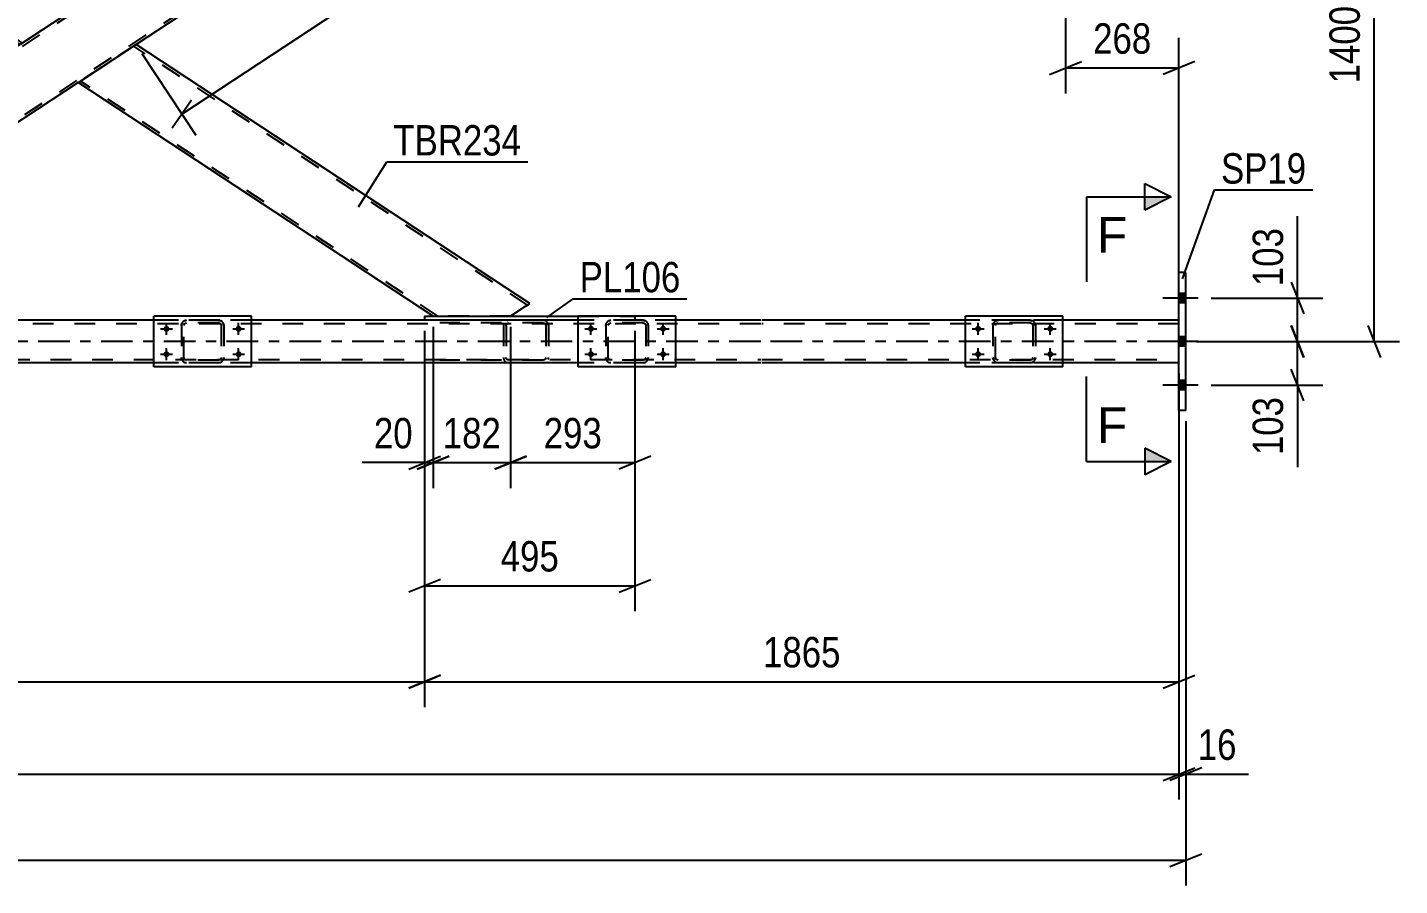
# Model space of a CAD drawing. Header units: millimetres. Extents: x -857 to 332, y -866 to -25.
# Drawn here: x -200.4 to -71.1, y -186.7 to -105.8 of the extents above; entities that cross this region are included whole.
import ezdxf

# ---------------------------------------------------------------- set-up
doc = ezdxf.new("R2010")
doc.units = ezdxf.units.MM
doc.linetypes.add('DXK_LINE_DOT2', pattern=[3.9198, 1.9599, -1.9599])
doc.linetypes.add('DXK_LINE_DOT3', pattern=[5.9187, 2.979, -0.9799, 0.9799, -0.9799])
doc.styles.add('Arial', font='ARIAL.TTF', dxfattribs={"height": 0.2})
doc.styles.add('Arial Narrow', font='ARIALN.TTF', dxfattribs={"height": 0.2})

# ---------------------------------------------------------------- blocks, each defined once
blk = doc.blocks.new('Bolt-570386455-11666 - 11653')
at = {"linetype": 'Continuous'}
for points in [[(-187.32, -133.92, -1), (-187.32, -134.48, -1)], [(-180.52, -133.92, -1), (-180.52, -134.48, -1)], [(-187.32, -136.32, -1), (-187.32, -136.88, -1)], [(-180.52, -136.32, -1), (-180.52, -136.88, -1)]]:
    blk.add_hatch(color=1, dxfattribs=at).paths.add_polyline_path(points)
at = {"color": 1, "linetype": 'Continuous'}
for p, q in [((-187.88, -134.2), (-186.76, -134.2)), ((-187.32, -134.76), (-187.32, -133.64)), ((-181.08, -134.2), (-179.96, -134.2)), ((-180.52, -134.76), (-180.52, -133.64)), ((-187.88, -136.6), (-186.76, -136.6)), ((-187.32, -137.16), (-187.32, -136.04)), ((-181.08, -136.6), (-179.96, -136.6)), ((-180.52, -137.16), (-180.52, -136.04))]:
    blk.add_line(p, q, dxfattribs=at)
blk = doc.blocks.new('Bolt-570386455-11667 - 11653')
at = {"linetype": 'Continuous'}
for points in [[(-147.32, -133.92, -1), (-147.32, -134.48, -1)], [(-140.52, -133.92, -1), (-140.52, -134.48, -1)], [(-147.32, -136.32, -1), (-147.32, -136.88, -1)], [(-140.52, -136.32, -1), (-140.52, -136.88, -1)]]:
    blk.add_hatch(color=1, dxfattribs=at).paths.add_polyline_path(points)
at = {"color": 1, "linetype": 'Continuous'}
for p, q in [((-147.88, -134.2), (-146.76, -134.2)), ((-147.32, -134.76), (-147.32, -133.64)), ((-141.08, -134.2), (-139.96, -134.2)), ((-140.52, -134.76), (-140.52, -133.64)), ((-147.88, -136.6), (-146.76, -136.6)), ((-147.32, -137.16), (-147.32, -136.04)), ((-141.08, -136.6), (-139.96, -136.6)), ((-140.52, -137.16), (-140.52, -136.04))]:
    blk.add_line(p, q, dxfattribs=at)
blk = doc.blocks.new('Bolt-570386455-11669 - 11653')
at = {"linetype": 'Continuous'}
for points in [[(-110.83, -133.92, -1), (-110.83, -134.48, -1)], [(-104.03, -133.92, -1), (-104.03, -134.48, -1)], [(-110.83, -136.32, -1), (-110.83, -136.88, -1)], [(-104.03, -136.32, -1), (-104.03, -136.88, -1)]]:
    blk.add_hatch(color=1, dxfattribs=at).paths.add_polyline_path(points)
at = {"color": 1, "linetype": 'Continuous'}
for p, q in [((-111.39, -134.2), (-110.27, -134.2)), ((-110.83, -134.76), (-110.83, -133.64)), ((-104.59, -134.2), (-103.47, -134.2)), ((-104.03, -134.76), (-104.03, -133.64)), ((-111.39, -136.6), (-110.27, -136.6)), ((-110.83, -137.16), (-110.83, -136.04)), ((-104.59, -136.6), (-103.47, -136.6)), ((-104.03, -137.16), (-104.03, -136.04))]:
    blk.add_line(p, q, dxfattribs=at)
blk = doc.blocks.new('Part-570386455-11795 - 11653')
at = {"color": 2, "linetype": 'Continuous'}
for p, q in [((-91.9, -141.9), (-91.9, -128.9)), ((-91.26, -128.9), (-91.9, -128.9)), ((-91.26, -141.9), (-91.26, -128.9)), ((-91.26, -141.9), (-91.9, -141.9))]:
    blk.add_line(p, q, dxfattribs=at)
blk = doc.blocks.new('Part-570386455-11747 - 11653')
at = {"color": 2, "linetype": 'Continuous'}
for p, q in [((-179.32, -133), (-188.52, -133)), ((-188.52, -137.8), (-188.52, -133)), ((-179.32, -137.8), (-179.32, -133)), ((-179.32, -137.8), (-188.52, -137.8))]:
    blk.add_line(p, q, dxfattribs=at)
blk = doc.blocks.new('Part-570386455-11748 - 11653')
at = {"color": 7, "linetype": 'DXK_LINE_DOT2'}
for p, q in [((-185.92, -133.88), (-185.89, -133.7)), ((-185.89, -133.7), (-185.92, -133.88)), ((-185.92, -133.88), (-185.92, -136.92)), ((-185.68, -133.88), (-185.66, -133.79)), ((-185.68, -136.92), (-185.68, -133.88)), ((-185.66, -133.79), (-185.61, -133.71)), ((-185.63, -133.44), (-185.44, -133.4)), ((-185.44, -133.4), (-185.63, -133.44)), ((-185.61, -133.71), (-185.53, -133.66)), ((-185.53, -133.66), (-185.44, -133.64)), ((-182.4, -133.4), (-185.44, -133.4)), ((-182.4, -133.64), (-185.44, -133.64)), ((-182.4, -133.4), (-182.22, -133.44)), ((-182.22, -133.44), (-182.4, -133.4)), ((-182.4, -133.64), (-182.31, -133.66)), ((-182.31, -133.66), (-182.23, -133.71)), ((-182.23, -133.71), (-182.18, -133.79)), ((-182.18, -133.79), (-182.16, -133.88)), ((-182.16, -133.88), (-182.16, -136.92)), ((-181.96, -133.7), (-181.92, -133.88)), ((-181.92, -133.88), (-181.96, -133.7)), ((-181.92, -133.88), (-181.92, -136.92)), ((-185.89, -137.11), (-185.92, -136.92)), ((-185.92, -136.92), (-185.89, -137.11)), ((-185.66, -137.01), (-185.68, -136.92)), ((-185.61, -137.09), (-185.66, -137.01)), ((-182.18, -137.01), (-182.23, -137.09)), ((-182.16, -136.92), (-182.18, -137.01)), ((-181.92, -136.92), (-181.96, -137.11)), ((-181.96, -137.11), (-181.92, -136.92)), ((-185.44, -137.4), (-185.63, -137.37)), ((-185.63, -137.37), (-185.44, -137.4)), ((-185.53, -137.14), (-185.61, -137.09)), ((-185.44, -137.16), (-185.53, -137.14)), ((-182.4, -137.16), (-185.44, -137.16)), ((-182.4, -137.4), (-185.44, -137.4)), ((-182.31, -137.14), (-182.4, -137.16)), ((-182.22, -137.37), (-182.4, -137.4)), ((-182.4, -137.4), (-182.22, -137.37)), ((-182.23, -137.09), (-182.31, -137.14))]:
    blk.add_line(p, q, dxfattribs=at)
at = {"color": 7, "linetype": 'DXK_LINE_DOT3'}
blk.add_line((-183.92, -135.4), (-183.92, -135.4), dxfattribs=at)
at = {"color": 7, "linetype": 'DXK_LINE_DOT2'}
for centre, start, end in [((-185.44, -133.88), 112.5, 157.5), ((-185.44, -133.88), 112.5, 157.5), ((-182.4, -133.88), 22.5, 67.5), ((-182.4, -133.88), 22.5, 67.5), ((-185.44, -136.92), 202.5, 247.5), ((-185.44, -136.92), 202.5, 247.5), ((-182.4, -136.92), 292.5, 337.5), ((-182.4, -136.92), 292.5, 337.5)]:
    blk.add_arc(centre, 0.48, start, end, dxfattribs=at)
blk = doc.blocks.new('Part-570386455-11756 - 11653')
at = {"color": 2, "linetype": 'Continuous'}
for p, q in [((-139.32, -133), (-148.52, -133)), ((-148.52, -137.8), (-148.52, -133)), ((-139.32, -137.8), (-139.32, -133)), ((-139.32, -137.8), (-148.52, -137.8))]:
    blk.add_line(p, q, dxfattribs=at)
blk = doc.blocks.new('Part-570386455-11757 - 11653')
at = {"color": 7, "linetype": 'DXK_LINE_DOT2'}
for p, q in [((-145.92, -133.88), (-145.89, -133.7)), ((-145.89, -133.7), (-145.92, -133.88)), ((-145.92, -133.88), (-145.92, -136.92)), ((-145.68, -133.88), (-145.66, -133.79)), ((-145.68, -136.92), (-145.68, -133.88)), ((-145.66, -133.79), (-145.61, -133.71)), ((-145.63, -133.44), (-145.44, -133.4)), ((-145.44, -133.4), (-145.63, -133.44)), ((-145.61, -133.71), (-145.53, -133.66)), ((-145.53, -133.66), (-145.44, -133.64)), ((-142.4, -133.4), (-145.44, -133.4)), ((-142.4, -133.64), (-145.44, -133.64)), ((-142.4, -133.4), (-142.22, -133.44)), ((-142.22, -133.44), (-142.4, -133.4)), ((-142.4, -133.64), (-142.31, -133.66)), ((-142.31, -133.66), (-142.23, -133.71)), ((-142.23, -133.71), (-142.18, -133.79)), ((-142.18, -133.79), (-142.16, -133.88)), ((-142.16, -133.88), (-142.16, -136.92)), ((-141.96, -133.7), (-141.92, -133.88)), ((-141.92, -133.88), (-141.96, -133.7)), ((-141.92, -133.88), (-141.92, -136.92)), ((-145.89, -137.11), (-145.92, -136.92)), ((-145.92, -136.92), (-145.89, -137.11)), ((-145.66, -137.01), (-145.68, -136.92)), ((-145.61, -137.09), (-145.66, -137.01)), ((-142.18, -137.01), (-142.23, -137.09)), ((-142.16, -136.92), (-142.18, -137.01)), ((-141.92, -136.92), (-141.96, -137.11)), ((-141.96, -137.11), (-141.92, -136.92)), ((-145.44, -137.4), (-145.63, -137.37)), ((-145.63, -137.37), (-145.44, -137.4)), ((-145.53, -137.14), (-145.61, -137.09)), ((-145.44, -137.16), (-145.53, -137.14)), ((-142.4, -137.16), (-145.44, -137.16)), ((-142.4, -137.4), (-145.44, -137.4)), ((-142.31, -137.14), (-142.4, -137.16)), ((-142.22, -137.37), (-142.4, -137.4)), ((-142.4, -137.4), (-142.22, -137.37)), ((-142.23, -137.09), (-142.31, -137.14))]:
    blk.add_line(p, q, dxfattribs=at)
at = {"color": 7, "linetype": 'DXK_LINE_DOT3'}
blk.add_line((-143.92, -135.4), (-143.92, -135.4), dxfattribs=at)
at = {"color": 7, "linetype": 'DXK_LINE_DOT2'}
for centre, start, end in [((-145.44, -133.88), 112.5, 157.5), ((-145.44, -133.88), 112.5, 157.5), ((-142.4, -133.88), 22.5, 67.5), ((-142.4, -133.88), 22.5, 67.5), ((-145.44, -136.92), 202.5, 247.5), ((-145.44, -136.92), 202.5, 247.5), ((-142.4, -136.92), 292.5, 337.5), ((-142.4, -136.92), 292.5, 337.5)]:
    blk.add_arc(centre, 0.48, start, end, dxfattribs=at)
blk = doc.blocks.new('Part-570386455-11759 - 11653')
at = {"color": 2, "linetype": 'Continuous'}
for p, q in [((-102.83, -133), (-112.03, -133)), ((-112.03, -137.8), (-112.03, -133)), ((-102.83, -137.8), (-102.83, -133)), ((-102.83, -137.8), (-112.03, -137.8))]:
    blk.add_line(p, q, dxfattribs=at)
blk = doc.blocks.new('Part-570386455-11760 - 11653')
at = {"color": 7, "linetype": 'DXK_LINE_DOT2'}
for p, q in [((-109.43, -133.88), (-109.39, -133.7)), ((-109.39, -133.7), (-109.43, -133.88)), ((-109.43, -133.88), (-109.43, -136.92)), ((-109.19, -133.88), (-109.17, -133.79)), ((-109.19, -136.92), (-109.19, -133.88)), ((-109.17, -133.79), (-109.12, -133.71)), ((-109.13, -133.44), (-108.95, -133.4)), ((-108.95, -133.4), (-109.13, -133.44)), ((-109.12, -133.71), (-109.04, -133.66)), ((-109.04, -133.66), (-108.95, -133.64)), ((-105.91, -133.4), (-108.95, -133.4)), ((-105.91, -133.64), (-108.95, -133.64)), ((-105.91, -133.4), (-105.73, -133.44)), ((-105.73, -133.44), (-105.91, -133.4)), ((-105.91, -133.64), (-105.82, -133.66)), ((-105.82, -133.66), (-105.74, -133.71)), ((-105.74, -133.71), (-105.69, -133.79)), ((-105.69, -133.79), (-105.67, -133.88)), ((-105.67, -133.88), (-105.67, -136.92)), ((-105.47, -133.7), (-105.43, -133.88)), ((-105.43, -133.88), (-105.47, -133.7)), ((-105.43, -133.88), (-105.43, -136.92)), ((-109.39, -137.11), (-109.43, -136.92)), ((-109.43, -136.92), (-109.39, -137.11)), ((-109.17, -137.01), (-109.19, -136.92)), ((-109.12, -137.09), (-109.17, -137.01)), ((-105.69, -137.01), (-105.74, -137.09)), ((-105.67, -136.92), (-105.69, -137.01)), ((-105.43, -136.92), (-105.47, -137.11)), ((-105.47, -137.11), (-105.43, -136.92)), ((-108.95, -137.4), (-109.13, -137.37)), ((-109.13, -137.37), (-108.95, -137.4)), ((-109.04, -137.14), (-109.12, -137.09)), ((-108.95, -137.16), (-109.04, -137.14)), ((-105.91, -137.16), (-108.95, -137.16)), ((-105.91, -137.4), (-108.95, -137.4)), ((-105.82, -137.14), (-105.91, -137.16)), ((-105.73, -137.37), (-105.91, -137.4)), ((-105.91, -137.4), (-105.73, -137.37)), ((-105.74, -137.09), (-105.82, -137.14))]:
    blk.add_line(p, q, dxfattribs=at)
at = {"color": 7, "linetype": 'DXK_LINE_DOT3'}
blk.add_line((-107.43, -135.4), (-107.43, -135.4), dxfattribs=at)
at = {"color": 7, "linetype": 'DXK_LINE_DOT2'}
for centre, start, end in [((-108.95, -133.88), 112.5, 157.5), ((-108.95, -133.88), 112.5, 157.5), ((-105.91, -133.88), 22.5, 67.5), ((-105.91, -133.88), 22.5, 67.5), ((-108.95, -136.92), 202.5, 247.5), ((-108.95, -136.92), 202.5, 247.5), ((-105.91, -136.92), 292.5, 337.5), ((-105.91, -136.92), 292.5, 337.5)]:
    blk.add_arc(centre, 0.48, start, end, dxfattribs=at)
blk = doc.blocks.new('Part-570386455-11826 - 11653')
at = {"color": 7, "linetype": 'DXK_LINE_DOT2'}
for p, q in [((-151.82, -133.4), (-161.57, -133.4)), ((-151.82, -133.64), (-161.57, -133.64)), ((-155.54, -133.75), (-155.57, -133.88)), ((-155.57, -133.88), (-155.57, -136.92)), ((-155.53, -133.7), (-155.54, -133.75)), ((-155.32, -133.88), (-155.3, -133.79)), ((-155.32, -133.88), (-155.32, -136.92)), ((-155.3, -133.79), (-155.24, -133.71)), ((-155.06, -133.4), (-155.26, -133.44)), ((-155.24, -133.71), (-155.16, -133.66)), ((-155.16, -133.66), (-155.06, -133.64)), ((-151.63, -133.44), (-151.82, -133.4)), ((-151.82, -133.64), (-151.73, -133.66)), ((-151.73, -133.66), (-151.64, -133.71)), ((-151.64, -133.71), (-151.59, -133.79)), ((-151.59, -133.79), (-151.57, -133.88)), ((-151.57, -133.88), (-151.57, -136.92)), ((-151.34, -133.75), (-151.35, -133.7)), ((-151.31, -133.88), (-151.34, -133.75)), ((-151.31, -133.88), (-151.31, -136.92)), ((-155.57, -136.92), (-155.56, -136.99)), ((-155.56, -136.99), (-155.53, -137.11)), ((-155.3, -137.01), (-155.32, -136.92)), ((-155.24, -137.09), (-155.3, -137.01)), ((-151.59, -137.01), (-151.64, -137.09)), ((-151.57, -136.92), (-151.59, -137.01)), ((-151.35, -137.11), (-151.33, -136.99)), ((-151.33, -136.99), (-151.31, -136.92)), ((-151.82, -137.16), (-161.57, -137.16)), ((-151.82, -137.4), (-161.57, -137.4)), ((-155.26, -137.37), (-155.06, -137.4)), ((-155.16, -137.14), (-155.24, -137.09)), ((-155.06, -137.16), (-155.16, -137.14)), ((-151.73, -137.14), (-151.82, -137.16)), ((-151.82, -137.4), (-151.63, -137.37)), ((-151.64, -137.09), (-151.73, -137.14))]:
    blk.add_line(p, q, dxfattribs=at)
for centre, start, end in [((-151.81, -133.9), 24.32, 69.2417), ((-155.08, -136.9), 204.32, 249.2417)]:
    blk.add_arc(centre, 0.496, start, end, dxfattribs=at)
blk = doc.blocks.new('Part-570386455-12042 - 11653')
at = {"color": 7, "linetype": 'DXK_LINE_DOT2'}
for p, q in [((-131.32, -133.72), (-805.81, -133.72)), ((-131.32, -133.4), (-788.52, -133.4)), ((-179.32, -133.4), (-188.52, -133.4)), ((-139.32, -133.4), (-162.99, -133.4)), ((-91.9, -133.4), (-131.22, -133.4)), ((-91.9, -133.72), (-131.22, -133.72)), ((-102.83, -133.4), (-112.03, -133.4)), ((-91.9, -137.4), (-91.9, -133.4)), ((-805.81, -137.08), (-131.32, -137.08)), ((-131.32, -137.4), (-748.52, -137.4)), ((-179.32, -137.4), (-188.52, -137.4)), ((-139.32, -137.4), (-148.52, -137.4)), ((-131.22, -137.08), (-91.9, -137.08)), ((-91.9, -137.4), (-131.22, -137.4)), ((-102.83, -137.4), (-112.03, -137.4))]:
    blk.add_line(p, q, dxfattribs=at)
at = {"color": 2, "linetype": 'Continuous'}
for p, q in [((-188.52, -133.4), (-219.32, -133.4)), ((-162.99, -133.4), (-179.32, -133.4)), ((-131.32, -133.4), (-139.32, -133.4)), ((-112.03, -133.4), (-131.22, -133.4)), ((-91.9, -133.4), (-102.83, -133.4)), ((-188.52, -137.4), (-219.32, -137.4)), ((-148.52, -137.4), (-179.32, -137.4)), ((-131.32, -137.4), (-139.32, -137.4)), ((-112.03, -137.4), (-131.22, -137.4)), ((-91.9, -137.4), (-102.83, -137.4))]:
    blk.add_line(p, q, dxfattribs=at)
at = {"color": 7, "linetype": 'DXK_LINE_DOT3'}
for p, q in [((-131.32, -135.4), (-805.81, -135.4)), ((-91.9, -135.4), (-131.22, -135.4))]:
    blk.add_line(p, q, dxfattribs=at)
blk = doc.blocks.new('Part-570386455-11950 - 11653')
at = {"color": 2, "linetype": 'Continuous'}
for p, q in [((-238.21, -82.99), (-238.18, -82.97)), ((-201.1, -107.4), (-238.21, -82.99)), ((-238.18, -82.97), (-237.92, -82.8)), ((-237.98, -82.84), (-237.94, -82.8)), ((-195.65, -103.81), (-227.59, -82.8)), ((-196.08, -104.1), (-201.1, -107.4)), ((-195.68, -103.83), (-196.08, -104.1)), ((-195.65, -103.81), (-195.68, -103.83))]:
    blk.add_line(p, q, dxfattribs=at)
at = {"color": 7, "linetype": 'DXK_LINE_DOT2'}
for p, q in [((-238.21, -82.99), (-238.18, -82.97)), ((-200.89, -107.26), (-237.99, -82.85)), ((-227.59, -82.8), (-237.94, -82.8)), ((-195.86, -103.96), (-228.02, -82.8)), ((-196.08, -104.1), (-195.77, -103.9)), ((-200.89, -107.26), (-200.87, -107.25))]:
    blk.add_line(p, q, dxfattribs=at)
blk = doc.blocks.new('Bolt-570386455-12108 - 11653')
at = {"linetype": 'Continuous'}
for points in [[(-91.9, -130.86), (-91.9, -131.74), (-91.26, -131.74), (-91.26, -130.86)], [(-91.9, -130.86), (-91.9, -131.74), (-91.26, -131.74), (-91.26, -130.86)], [(-91.9, -130.86), (-91.9, -131.74), (-91.26, -131.74), (-91.26, -130.86)], [(-91.9, -134.96), (-91.9, -135.84), (-91.26, -135.84), (-91.26, -134.96)], [(-91.9, -134.96), (-91.9, -135.84), (-91.26, -135.84), (-91.26, -134.96)], [(-91.9, -139.06), (-91.9, -139.94), (-91.26, -139.94), (-91.26, -139.06)], [(-91.9, -139.06), (-91.9, -139.94), (-91.26, -139.94), (-91.26, -139.06)], [(-91.9, -139.06), (-91.9, -139.94), (-91.26, -139.94), (-91.26, -139.06)]]:
    blk.add_hatch(color=1, dxfattribs=at).paths.add_polyline_path(points)
at = {"color": 1, "linetype": 'Continuous'}
for p, q in [((-90.1, -131.3), (-93.42, -131.3)), ((-90.1, -131.3), (-93.42, -131.3)), ((-90.1, -131.3), (-93.42, -131.3)), ((-91.26, -130.86), (-91.9, -130.86)), ((-91.26, -130.86), (-91.9, -130.86)), ((-91.26, -130.86), (-91.9, -130.86)), ((-91.26, -131.74), (-91.9, -131.74)), ((-91.26, -131.74), (-91.9, -131.74)), ((-91.26, -131.74), (-91.9, -131.74)), ((-90.1, -135.4), (-93.42, -135.4)), ((-90.1, -135.4), (-93.42, -135.4)), ((-91.26, -134.96), (-91.9, -134.96)), ((-91.26, -134.96), (-91.9, -134.96)), ((-91.26, -135.84), (-91.9, -135.84)), ((-91.26, -135.84), (-91.9, -135.84)), ((-90.1, -139.5), (-93.42, -139.5)), ((-90.1, -139.5), (-93.42, -139.5)), ((-90.1, -139.5), (-93.42, -139.5)), ((-91.26, -139.06), (-91.9, -139.06)), ((-91.26, -139.06), (-91.9, -139.06)), ((-91.26, -139.06), (-91.9, -139.06)), ((-91.26, -139.94), (-91.9, -139.94)), ((-91.26, -139.94), (-91.9, -139.94)), ((-91.26, -139.94), (-91.9, -139.94))]:
    blk.add_line(p, q, dxfattribs=at)
blk = doc.blocks.new('Part-570386455-12056 - 11653')
at = {"color": 2, "linetype": 'Continuous'}
for p, q in [((-162.99, -133), (-162.99, -133.4)), ((-162.99, -133), (-148.52, -133)), ((-148.52, -133.4), (-162.99, -133.4))]:
    blk.add_line(p, q, dxfattribs=at)
at = {"color": 7, "linetype": 'DXK_LINE_DOT2'}
for p, q in [((-148.52, -133), (-143.17, -133)), ((-148.52, -133), (-143.17, -133)), ((-143.17, -133), (-143.17, -133.4)), ((-143.17, -133.4), (-155.06, -133.4))]:
    blk.add_line(p, q, dxfattribs=at)
blk = doc.blocks.new('Part-570386455-12130 - 11653')
at = {"color": 2, "linetype": 'Continuous'}
for p, q in [((-195.61, -110.97), (-190.62, -107.69)), ((-190.19, -107.4), (-190.62, -107.69)), ((-153.08, -131.81), (-190.19, -107.4)), ((-195.65, -110.99), (-195.61, -110.97)), ((-162.19, -133), (-195.65, -110.99)), ((-153.11, -131.83), (-153.52, -132.1)), ((-153.11, -131.83), (-153.08, -131.81)), ((-153.52, -132.1), (-154.89, -133))]:
    blk.add_line(p, q, dxfattribs=at)
at = {"color": 7, "linetype": 'DXK_LINE_DOT2'}
for p, q in [((-153.3, -131.96), (-190.41, -107.55)), ((-195.43, -110.85), (-195.41, -110.84)), ((-161.75, -133), (-195.43, -110.85)), ((-153.52, -132.1), (-153.21, -131.9)), ((-154.89, -133), (-162.19, -133))]:
    blk.add_line(p, q, dxfattribs=at)
blk = doc.blocks.new('Part-570386455-12135 - 11653')
at = {"color": 7, "linetype": 'DXK_LINE_DOT2'}
for p, q in [((-163.27, -82.8), (-239.59, -133)), ((-153.23, -82.8), (-229.54, -133)), ((-152.79, -82.8), (-163.71, -82.8)), ((-195.65, -103.81), (-201.1, -107.4)), ((-190.19, -107.4), (-195.65, -110.99)), ((-238.21, -131.81), (-240.02, -133)), ((-229.1, -133), (-240.02, -133))]:
    blk.add_line(p, q, dxfattribs=at)
at = {"color": 2, "linetype": 'Continuous'}
for p, q in [((-163.71, -82.8), (-195.65, -103.81)), ((-152.79, -82.8), (-190.19, -107.4)), ((-238.21, -131.81), (-201.1, -107.4)), ((-195.65, -110.99), (-229.1, -133))]:
    blk.add_line(p, q, dxfattribs=at)
blk = doc.blocks.new('StraightDimension-570386455-13412 - 11653')
at = {"color": 7, "linetype": 'Continuous'}
for p, q in [((-162.19, -134), (-162.19, -149.22)), ((-154.89, -134), (-154.89, -149.22)), ((-163.69, -147.42), (-160.69, -146.22)), ((-162.19, -146.82), (-154.89, -146.82)), ((-153.39, -146.22), (-156.39, -147.42))]:
    blk.add_line(p, q, dxfattribs=at)
at = {"color": 0}
blk.add_wipeout([(-155.2, -146.07), (-155.2, -141.87), (-161.88, -141.87), (-161.88, -146.07)], dxfattribs=at)
at = {"color": 3, "style": 'Arial Narrow'}
blk.add_text('182', height=2.863, dxfattribs=at).set_placement((-161.28, -145.47))
blk = doc.blocks.new('StraightDimension-570386455-13065 - 11653')
at = {"color": 7, "linetype": 'Continuous'}
for p, q in [((-91.9, -142.9), (-91.9, -178.59)), ((-91.26, -142.9), (-91.26, -178.59)), ((-93.4, -176.79), (-90.4, -175.59)), ((-89.76, -175.59), (-92.76, -176.79)), ((-91.9, -176.19), (-91.26, -176.19)), ((-91.26, -176.19), (-85.35, -176.19)), ((-91.26, -176.19), (-85.35, -176.19))]:
    blk.add_line(p, q, dxfattribs=at)
at = {"color": 0}
blk.add_wipeout([(-85.88, -175.44), (-85.88, -171.24), (-90.73, -171.24), (-90.73, -175.44)], dxfattribs=at)
at = {"color": 3, "style": 'Arial Narrow'}
blk.add_text('16', height=2.863, dxfattribs=at).set_placement((-90.13, -174.84))
blk = doc.blocks.new('StraightDimension-570386455-13001 - 11653')
at = {"color": 7, "linetype": 'Continuous'}
for p, q in [((-91.26, -142.9), (-91.26, -186.69)), ((-806.45, -184.29), (-91.26, -184.29)), ((-92.76, -184.89), (-89.76, -183.69))]:
    blk.add_line(p, q, dxfattribs=at)
blk = doc.blocks.new('StraightDimension-570386455-13012 - 11653')
at = {"color": 7, "linetype": 'Continuous'}
for p, q in [((-72.91, -80.9), (-74.11, -77.9)), ((-100.8, -79.4), (-71.11, -79.4)), ((-73.51, -135.4), (-73.51, -79.4)), ((-74.11, -133.9), (-72.91, -136.9)), ((-90.26, -135.4), (-71.11, -135.4))]:
    blk.add_line(p, q, dxfattribs=at)
at = {"color": 0}
blk.add_wipeout([(-74.26, -103.15), (-78.46, -103.15), (-78.46, -111.66), (-74.26, -111.66)], dxfattribs=at)
at = {"color": 3, "style": 'Arial Narrow'}
blk.add_text('1400', height=2.863, rotation=90.0002, dxfattribs=at).set_placement((-74.86, -111.06))
blk = doc.blocks.new('StraightDimension-570386455-13055 - 11653')
at = {"color": 7, "linetype": 'Continuous'}
for p, q in [((-91.9, -142.9), (-91.9, -178.59)), ((-93.4, -176.79), (-90.4, -175.59)), ((-805.81, -176.19), (-91.9, -176.19))]:
    blk.add_line(p, q, dxfattribs=at)
blk = doc.blocks.new('StraightDimension-570386455-13384 - 11653')
at = {"color": 7, "linetype": 'Continuous'}
for p, q in [((-162.99, -134.4), (-162.99, -160.83)), ((-143.17, -134.4), (-143.17, -160.83)), ((-161.49, -157.83), (-164.49, -159.03)), ((-162.99, -158.43), (-143.17, -158.43)), ((-144.67, -159.03), (-141.67, -157.83))]:
    blk.add_line(p, q, dxfattribs=at)
at = {"color": 0}
blk.add_wipeout([(-149.74, -157.68), (-149.74, -153.48), (-156.42, -153.48), (-156.42, -157.68)], dxfattribs=at)
at = {"color": 3, "style": 'Arial Narrow'}
blk.add_text('495', height=2.863, dxfattribs=at).set_placement((-155.82, -157.08))
blk = doc.blocks.new('StraightDimension-570386455-13395 - 11653')
at = {"color": 7, "linetype": 'Continuous'}
for p, q in [((-154.89, -134), (-154.89, -149.22)), ((-143.17, -134.4), (-143.17, -149.22)), ((-156.39, -147.42), (-153.39, -146.22)), ((-154.89, -146.82), (-143.17, -146.82)), ((-141.67, -146.22), (-144.67, -147.42))]:
    blk.add_line(p, q, dxfattribs=at)
at = {"color": 0}
blk.add_wipeout([(-145.69, -146.07), (-145.69, -141.87), (-152.37, -141.87), (-152.37, -146.07)], dxfattribs=at)
at = {"color": 3, "style": 'Arial Narrow'}
blk.add_text('293', height=2.863, dxfattribs=at).set_placement((-151.77, -145.47))
blk = doc.blocks.new('StraightDimension-570386455-13120 - 11653')
at = {"color": 7, "linetype": 'Continuous'}
for p, q in [((-102.6, -83.4), (-102.6, -112.01)), ((-91.9, -132.4), (-91.9, -106.76)), ((-104.1, -110.21), (-101.1, -109.01)), ((-102.6, -109.61), (-91.9, -109.61)), ((-90.4, -109.01), (-93.4, -110.21))]:
    blk.add_line(p, q, dxfattribs=at)
at = {"color": 0}
blk.add_wipeout([(-93.91, -108.86), (-93.91, -104.66), (-100.59, -104.66), (-100.59, -108.86)], dxfattribs=at)
at = {"color": 3, "style": 'Arial Narrow'}
blk.add_text('268', height=2.863, dxfattribs=at).set_placement((-99.99, -108.26))
blk = doc.blocks.new('StraightDimension-570386455-13215 - 11653')
at = {"color": 7, "linetype": 'Continuous'}
for p, q in [((-152.24, -83.64), (-147.16, -91.36)), ((-149.4, -90.68), (-147.56, -88.03)), ((-185.88, -113.95), (-148.48, -89.35)), ((-189.64, -108.24), (-184.56, -115.96)), ((-184.95, -112.63), (-186.8, -115.28))]:
    blk.add_line(p, q, dxfattribs=at)
at = {"color": 0}
blk.add_wipeout([(-164.04, -98.69), (-166.34, -95.18), (-173.46, -99.86), (-171.15, -103.37)], dxfattribs=at)
at = {"color": 3, "style": 'Arial Narrow'}
blk.add_text('1119', height=2.863, rotation=33.3347, dxfattribs=at).set_placement((-170.98, -102.54))
blk = doc.blocks.new('StraightDimension-570386455-12836 - 11653')
at = {"color": 7, "linetype": 'Continuous'}
for p, q in [((-80.74, -131.3), (-80.74, -123.57)), ((-80.74, -131.3), (-80.74, -123.57)), ((-81.34, -129.8), (-80.14, -132.8)), ((-88.86, -131.3), (-78.34, -131.3)), ((-80.74, -135.4), (-80.74, -131.3)), ((-80.14, -136.9), (-81.34, -133.9)), ((-90.26, -135.4), (-78.34, -135.4))]:
    blk.add_line(p, q, dxfattribs=at)
at = {"color": 0}
blk.add_wipeout([(-81.49, -124.09), (-85.69, -124.09), (-85.69, -130.78), (-81.49, -130.78)], dxfattribs=at)
at = {"color": 3, "style": 'Arial Narrow'}
blk.add_text('103', height=2.863, rotation=90.0002, dxfattribs=at).set_placement((-82.09, -130.18))
blk = doc.blocks.new('StraightDimension-570386455-12844 - 11653')
at = {"color": 7, "linetype": 'Continuous'}
for p, q in [((-81.34, -133.9), (-80.14, -136.9)), ((-90.26, -135.4), (-78.34, -135.4)), ((-80.74, -139.5), (-80.74, -135.4)), ((-80.14, -141), (-81.34, -138)), ((-88.86, -139.5), (-78.34, -139.5)), ((-80.74, -139.5), (-80.74, -147.24)), ((-80.74, -139.5), (-80.74, -147.24))]:
    blk.add_line(p, q, dxfattribs=at)
at = {"color": 0}
blk.add_wipeout([(-81.49, -140.03), (-85.69, -140.03), (-85.69, -146.71), (-81.49, -146.71)], dxfattribs=at)
at = {"color": 3, "style": 'Arial Narrow'}
blk.add_text('103', height=2.863, rotation=90.0002, dxfattribs=at).set_placement((-82.09, -146.11))
blk = doc.blocks.new('StraightDimension-570386455-12922 - 11653')
at = {"color": 7, "linetype": 'Continuous'}
for p, q in [((-162.99, -134.4), (-162.99, -169.87)), ((-91.9, -138.4), (-91.9, -169.87)), ((-161.49, -166.87), (-164.49, -168.07)), ((-162.99, -167.47), (-91.9, -167.47)), ((-93.4, -168.07), (-90.4, -166.87))]:
    blk.add_line(p, q, dxfattribs=at)
at = {"color": 0}
blk.add_wipeout([(-123.19, -166.72), (-123.19, -162.52), (-131.7, -162.52), (-131.7, -166.72)], dxfattribs=at)
at = {"color": 3, "style": 'Arial Narrow'}
blk.add_text('1865', height=2.863, dxfattribs=at).set_placement((-131.1, -166.12))
blk = doc.blocks.new('StraightDimension-570386455-12930 - 11653')
at = {"color": 7, "linetype": 'Continuous'}
for p, q in [((-162.99, -134.4), (-162.99, -169.87)), ((-333.26, -167.47), (-162.99, -167.47)), ((-164.49, -168.07), (-161.49, -166.87))]:
    blk.add_line(p, q, dxfattribs=at)
blk = doc.blocks.new('StraightDimension-570386455-13427 - 11653')
at = {"color": 7, "linetype": 'Continuous'}
for p, q in [((-162.99, -134.4), (-162.99, -149.22)), ((-162.19, -134), (-162.19, -149.22)), ((-162.99, -146.82), (-168.89, -146.82)), ((-162.99, -146.82), (-168.89, -146.82)), ((-164.49, -147.42), (-161.49, -146.22)), ((-160.69, -146.22), (-163.69, -147.42)), ((-162.99, -146.82), (-162.19, -146.82))]:
    blk.add_line(p, q, dxfattribs=at)
at = {"color": 0}
blk.add_wipeout([(-163.51, -146.07), (-163.51, -141.87), (-168.37, -141.87), (-168.37, -146.07)], dxfattribs=at)
at = {"color": 3, "style": 'Arial Narrow'}
blk.add_text('20', height=2.863, dxfattribs=at).set_placement((-167.77, -145.47))
blk = doc.blocks.new('Mark-570386455-11791 - 11653')
at = {"color": 0}
blk.add_wipeout([(-79.9, -120.51), (-79.9, -117.51), (-87.94, -117.51), (-87.94, -120.51)], dxfattribs=at)
blk.add_wipeout([(-79.9, -120.51), (-79.9, -117.51), (-87.94, -117.51), (-87.94, -120.51)], dxfattribs=at)
at = {"color": 30, "linetype": 'Continuous'}
for p, q in [((-91.58, -129.49), (-88.54, -121.11)), ((-88.54, -121.11), (-79.3, -121.11))]:
    blk.add_line(p, q, dxfattribs=at)
at = {"color": 3, "style": 'Arial Narrow'}
blk.add_text('SP19', height=2.863, dxfattribs=at).set_placement((-87.94, -120.51))
blk = doc.blocks.new('SectionMark-570386455-13731 - 11653')
at = {"linetype": 'Continuous'}
for points in [[(-95.13, -123.01), (-95.13, -121.76), (-92.63, -121.76)], [(-95.13, -146.71), (-95.13, -145.46), (-92.63, -146.71)]]:
    blk.add_hatch(color=6, dxfattribs=at).paths.add_polyline_path(points)
at = {"color": 6, "linetype": 'Continuous'}
for p, q in [((-95.13, -123.01), (-95.13, -120.51)), ((-95.13, -120.51), (-92.63, -121.76)), ((-100.63, -121.76), (-100.63, -129.76)), ((-100.63, -121.76), (-92.63, -121.76)), ((-92.63, -121.76), (-95.13, -123.01)), ((-100.63, -146.71), (-100.63, -138.71)), ((-92.63, -146.71), (-95.13, -145.46)), ((-95.13, -145.46), (-95.13, -147.96)), ((-100.63, -146.71), (-92.63, -146.71)), ((-92.63, -146.71), (-95.13, -147.96))]:
    blk.add_line(p, q, dxfattribs=at)
at = {"color": 0, "linetype": 'Continuous'}
for points in [[(-96.78, -127.01), (-96.78, -123.51), (-99.63, -123.51), (-99.63, -127.01)], [(-96.78, -144.96), (-96.78, -141.46), (-99.63, -141.46), (-99.63, -144.96)]]:
    blk.add_wipeout(points, dxfattribs=at)
at = {"color": 3, "linetype": 'Continuous', "style": 'Arial'}
for p in [(-99.63, -127.01), (-99.63, -144.96)]:
    blk.add_text('F', height=3.34, dxfattribs=at).set_placement(p)
blk = doc.blocks.new('Mark-570386455-12052 - 11653')
at = {"color": 0}
blk.add_wipeout([(-138.87, -130.76), (-138.87, -127.76), (-148.38, -127.76), (-148.38, -130.76)], dxfattribs=at)
blk.add_wipeout([(-138.87, -130.76), (-138.87, -127.76), (-148.38, -127.76), (-148.38, -130.76)], dxfattribs=at)
at = {"color": 30, "linetype": 'Continuous'}
for p, q in [((-151.49, -133.14), (-148.98, -131.36)), ((-148.98, -131.36), (-138.27, -131.36))]:
    blk.add_line(p, q, dxfattribs=at)
at = {"color": 3, "style": 'Arial Narrow'}
blk.add_text('PL106', height=2.863, dxfattribs=at).set_placement((-148.38, -130.76))
blk = doc.blocks.new('Mark-570386455-12126 - 11653')
at = {"color": 0}
blk.add_wipeout([(-153.88, -117.86), (-153.88, -114.86), (-165.94, -114.86), (-165.94, -117.86)], dxfattribs=at)
blk.add_wipeout([(-153.88, -117.86), (-153.88, -114.86), (-165.94, -114.86), (-165.94, -117.86)], dxfattribs=at)
at = {"color": 30, "linetype": 'Continuous'}
for p, q in [((-169.22, -122.69), (-166.54, -118.46)), ((-166.54, -118.46), (-153.28, -118.46))]:
    blk.add_line(p, q, dxfattribs=at)
at = {"color": 3, "style": 'Arial Narrow'}
blk.add_text('TBR234', height=2.863, dxfattribs=at).set_placement((-165.94, -117.86))

msp = doc.modelspace()

# ---------------------------------------------------------------- block references
for name in ['Part-570386455-12135 - 11653', 'Part-570386455-11950 - 11653', 'Part-570386455-12130 - 11653', 'Part-570386455-11795 - 11653', 'Bolt-570386455-12108 - 11653', 'Part-570386455-11747 - 11653', 'Part-570386455-12056 - 11653', 'Part-570386455-11756 - 11653', 'Part-570386455-11759 - 11653', 'Part-570386455-12042 - 11653', 'Bolt-570386455-11666 - 11653', 'Part-570386455-11748 - 11653', 'Part-570386455-11826 - 11653', 'Bolt-570386455-11667 - 11653', 'Part-570386455-11757 - 11653', 'Bolt-570386455-11669 - 11653', 'Part-570386455-11760 - 11653', 'StraightDimension-570386455-13065 - 11653']:
    msp.add_blockref(name, (0, 0))

# ---------------------------------------------------------------- next in the draw order: block references
for name in ['StraightDimension-570386455-13012 - 11653', 'StraightDimension-570386455-13215 - 11653', 'Mark-570386455-12052 - 11653', 'StraightDimension-570386455-13412 - 11653']:
    msp.add_blockref(name, (0, 0))

# ---------------------------------------------------------------- next in the draw order: block references
for name in ['StraightDimension-570386455-13120 - 11653', 'Mark-570386455-12126 - 11653', 'StraightDimension-570386455-13001 - 11653']:
    msp.add_blockref(name, (0, 0))

# ---------------------------------------------------------------- next in the draw order: block references
for name in ['StraightDimension-570386455-12836 - 11653', 'StraightDimension-570386455-13055 - 11653']:
    msp.add_blockref(name, (0, 0))

# ---------------------------------------------------------------- next in the draw order: block references
for name in ['Mark-570386455-11791 - 11653', 'StraightDimension-570386455-13384 - 11653', 'StraightDimension-570386455-12844 - 11653']:
    msp.add_blockref(name, (0, 0))

# ---------------------------------------------------------------- next in the draw order: block references
msp.add_blockref('StraightDimension-570386455-13395 - 11653', (0, 0))

# ---------------------------------------------------------------- next in the draw order: block references
msp.add_blockref('StraightDimension-570386455-12922 - 11653', (0, 0))

# ---------------------------------------------------------------- next in the draw order: block references
for name in ['SectionMark-570386455-13731 - 11653', 'StraightDimension-570386455-12930 - 11653']:
    msp.add_blockref(name, (0, 0))

# ---------------------------------------------------------------- next in the draw order: block references
msp.add_blockref('StraightDimension-570386455-13427 - 11653', (0, 0))

doc.saveas('drawing.dxf')
